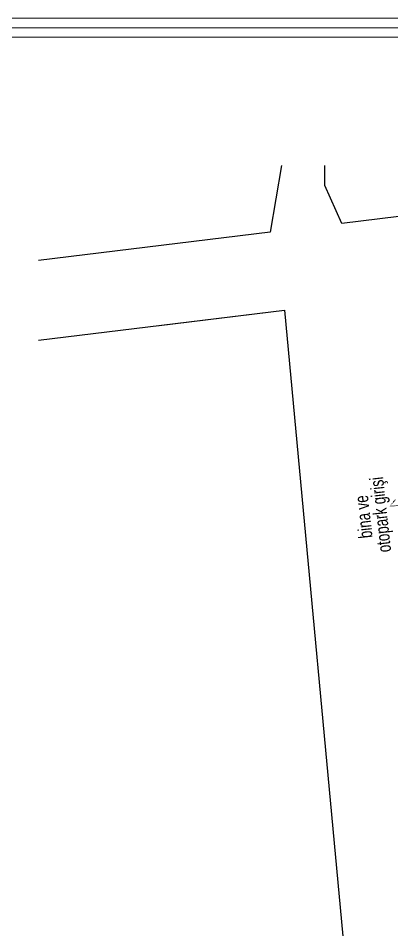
# Model space of a CAD drawing. Header units: millimetres. Extents: x -16104 to 67872, y -88009 to 12107.
# Drawn here: x 1199 to 1791, y 10665 to 12107 of the extents above; entities that cross this region are included whole.
import ezdxf

# ---------------------------------------------------------------- set-up
doc = ezdxf.new("R2010")
doc.units = ezdxf.units.MM
doc.linetypes.add('ACAD_ISO04W100', pattern=[30, 24, -3, 0, -3])
doc.linetypes.add('ACAD_ISO07W100', pattern=[3, 0, -3])
for name, color, linetype, lineweight in [('AKS', 1, 'ACAD_ISO07W100', 5), ('c05', 32, 'Continuous', 13), ('duvar', 123, 'Continuous', 25), ('SIVA', 30, 'Continuous', 5)]:
    doc.layers.add(name, color=color, linetype=linetype, lineweight=lineweight)
doc.styles.add('İSİM', font='arial.ttf', dxfattribs={"width": 0.7, "height": 50})

# ---------------------------------------------------------------- blocks, each defined once
blk = doc.blocks.new('tyl')
at = {"layer": 'AKS', "color": 1, "linetype": 'ACAD_ISO04W100'}
blk.add_line((-20631.4, 8479.6), (-24446, 8145.9), dxfattribs=at)
at = {"layer": 'AKS', "color": 1, "linetype": 'ACAD_ISO07W100'}
blk.add_line((-24446, 8145.9), (-24409.9, 8189.2), dxfattribs=at)
at = {"layer": 'duvar'}
for points in [[(-25132.7, 10301.3), (-25204.2, 9879.7), (-26672, 9700.2)], [(-23293.5, 10301.3), (-23425.6, 10097.1), (-24750.9, 9935.1), (-24857.4, 10174.4), (-24857, 10301.3)], [(-26672, 9196.4), (-25112.7, 9387.1), (-24281.1, 468), (-25954.2, 341.5), (-26672, 500.3)], [(-26672, 9196.4), (-25112.7, 9387.1), (-24281.1, 468), (-25954.2, 341.5), (-26672, 500.3)], [(-25906.7, 9290), (-25112.7, 9387.1), (-24281.1, 468), (-25906.7, 345.1)]]:
    blk.add_lwpolyline(points, dxfattribs=at)
at = {"layer": 'SIVA', "style": 'İSİM', "width": 0.7}
for s, p in [('otopark girişi', (-24437.5, 7858.9)), ('bina ve ', (-24555.7, 7947.8))]:
    blk.add_text(s, height=86.4, rotation=96.22779, dxfattribs=at).set_placement(p)

msp = doc.modelspace()

# ---------------------------------------------------------------- linework, layer by layer
at = {"layer": 'c05'}
for points in [[(6601, 8934.8), (6601, 8729.3), (-253, 8729.3), (-253, 12107.1), (6590.6, 12107.1), (6590.6, 10246.2)], [(6586, 8934.8), (6586, 8744.3), (-238, 8744.3), (-238, 12092.1), (6575.6, 12092.1), (6575.6, 10246.2)], [(6571, 8934.8), (6571, 8759.3), (-223, 8759.3), (-223, 12077.1), (6560.6, 12077.1), (6560.6, 10246.2)]]:
    msp.add_lwpolyline(points, dxfattribs=at)

# ---------------------------------------------------------------- block references
at = {"layer": 'duvar', "xscale": 0.25, "yscale": 0.25, "zscale": 0.25}
msp.add_blockref('tyl', (7899.5, 9298.7), dxfattribs=at)

doc.saveas('drawing.dxf')
